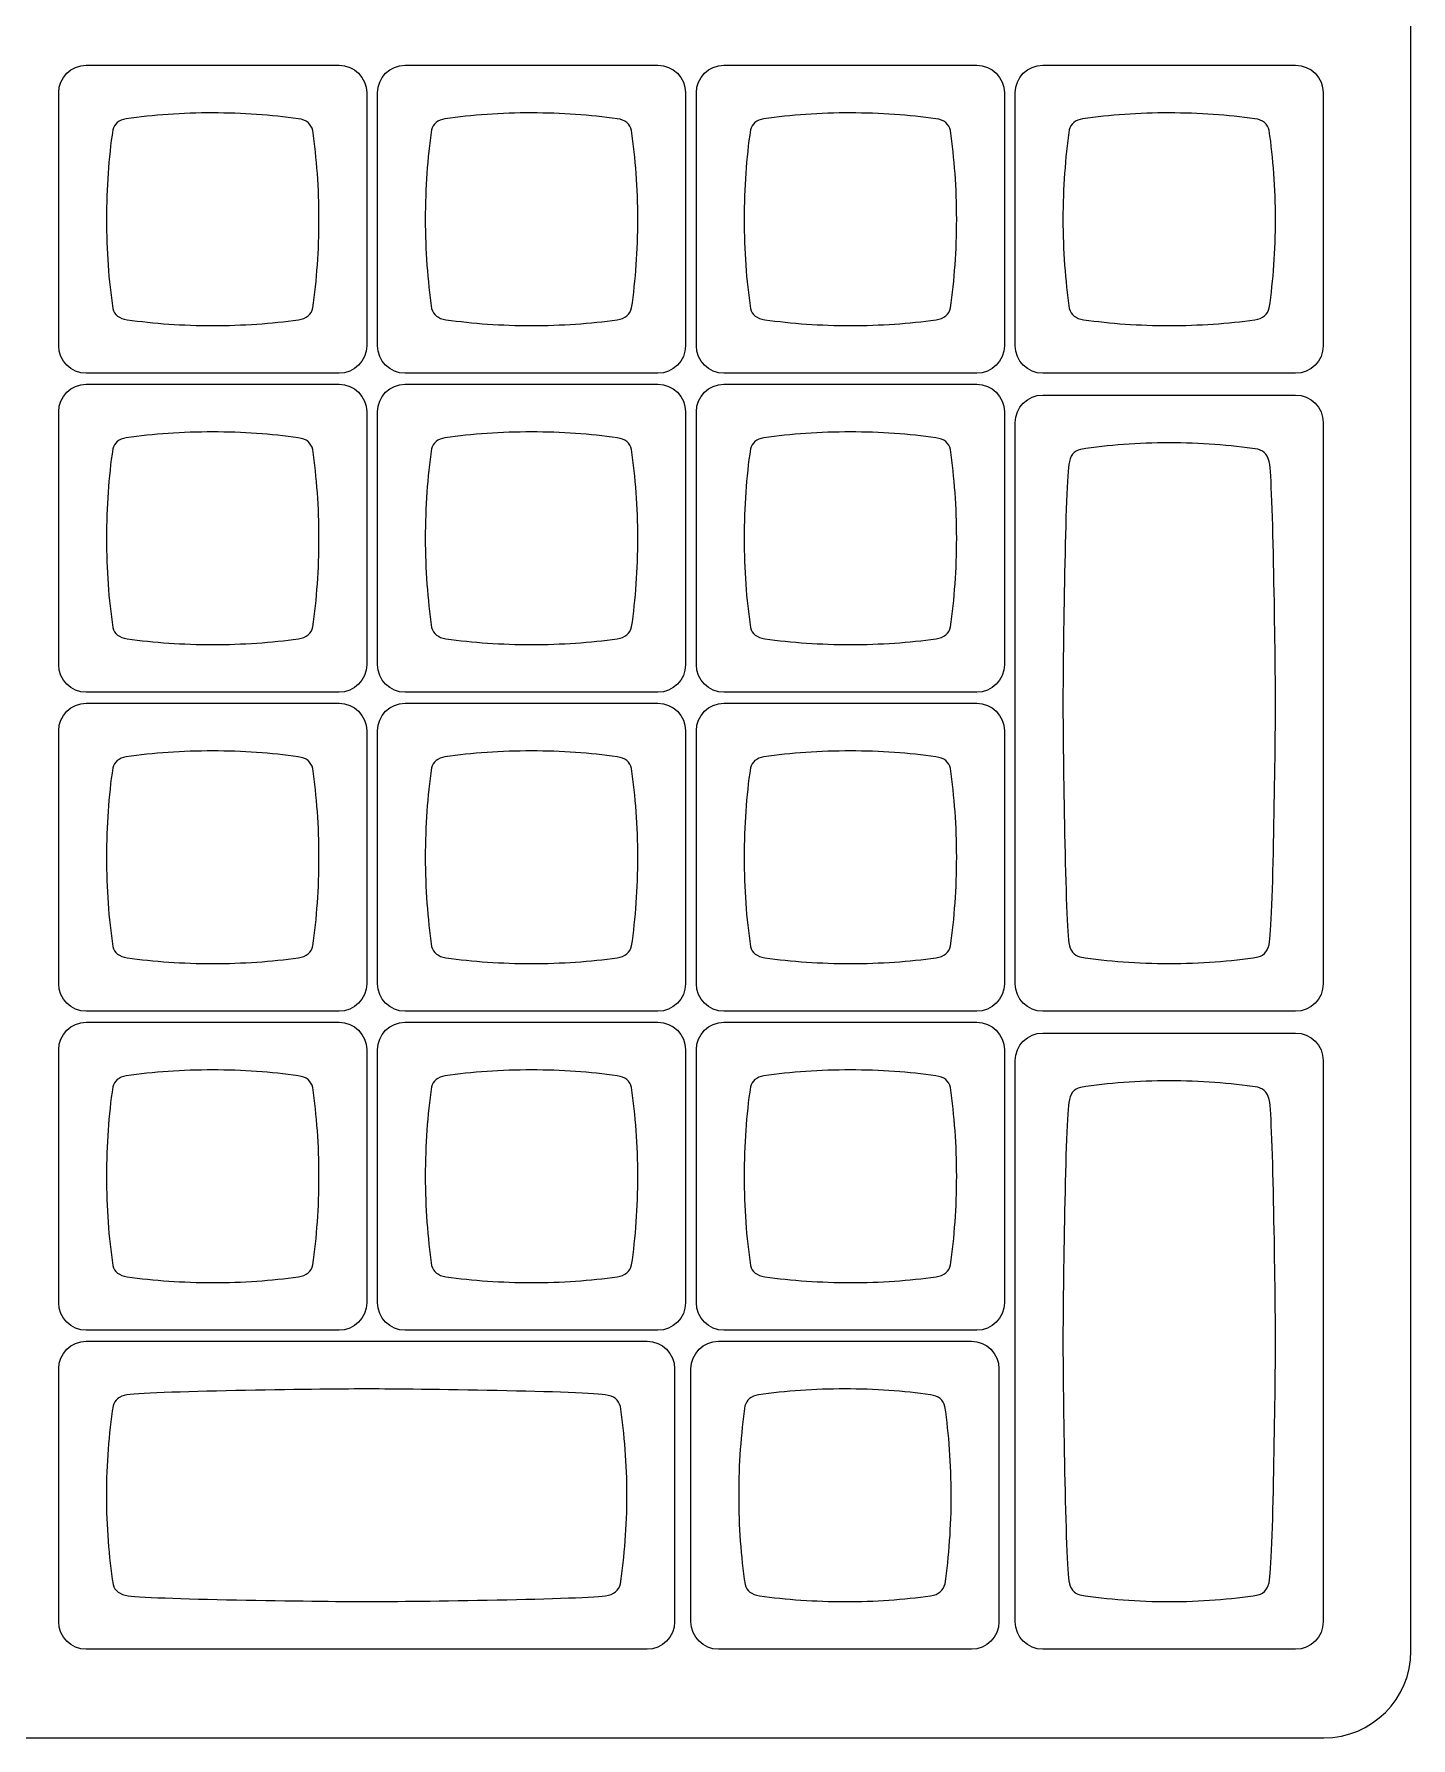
# Model space of a CAD drawing. Header units: millimetres. Extents: x -493 to 473, y -489 to 489.
# Drawn here: x -134.6 to -52.3, y 263.2 to 365 of the extents above; entities that cross this region are included whole.
import ezdxf

# ---------------------------------------------------------------- set-up
doc = ezdxf.new("R2010")
doc.units = ezdxf.units.MM
doc.header["$MEASUREMENT"] = 0
doc.layers.add('Layer 1', color=7, linetype='Continuous')

msp = doc.modelspace()

# ---------------------------------------------------------------- linework, layer by layer
at = {"layer": 'Layer 1', "color": 250, "lineweight": 18}
msp.add_open_spline([(-488.0992, 396.3856), (-488.0992, 396.3856), (-57.5314, 396.3856), (-57.5314, 396.3856), (-57.5314, 396.3856), (-54.6714, 396.3856), (-52.3315, 394.0457), (-52.3315, 391.1857), (-52.3315, 391.1857), (-52.3315, 391.1857), (-52.3315, 268.4484), (-52.3315, 268.4484), (-52.3315, 268.4484), (-52.3315, 265.5884), (-54.6714, 263.2485), (-57.5314, 263.2485), (-57.5314, 263.2485), (-57.5314, 263.2485), (-488.0992, 263.2485), (-488.0992, 263.2485), (-488.0992, 263.2485), (-490.9592, 263.2485), (-493.2991, 265.5884), (-493.2991, 268.4484), (-493.2991, 268.4484), (-493.2991, 268.4484), (-493.2991, 391.1857), (-493.2991, 391.1857), (-493.2991, 391.1857), (-493.2991, 394.0457), (-490.9592, 396.3856), (-488.0992, 396.3856)], degree=3, knots=[0, 0, 0, 0, 0.11111111, 0.11111111, 0.11111111, 0.11111111, 0.22222222, 0.22222222, 0.22222222, 0.22222222, 0.33333333, 0.33333333, 0.33333333, 0.33333333, 0.44444444, 0.44444444, 0.44444444, 0.44444444, 0.55555556, 0.55555556, 0.55555556, 0.55555556, 0.66666667, 0.66666667, 0.66666667, 0.66666667, 0.77777778, 0.77777778, 0.77777778, 0.77777778, 1, 1, 1, 1], dxfattribs=at)
at = {"layer": 'Layer 1', "color": 169}
for points in [[(-131.4786, 344.7402), (-131.4786, 344.7402), (-116.3712, 344.7402), (-116.3712, 344.7402), (-116.3712, 344.7402), (-115.4657, 344.7402), (-114.7249, 345.481), (-114.7249, 346.3865), (-114.7249, 346.3865), (-114.7249, 346.3865), (-114.7249, 361.4939), (-114.7249, 361.4939), (-114.7249, 361.4939), (-114.7249, 362.3994), (-115.4657, 363.1402), (-116.3712, 363.1402), (-116.3712, 363.1402), (-116.3712, 363.1402), (-131.4786, 363.1402), (-131.4786, 363.1402), (-131.4786, 363.1402), (-132.3841, 363.1402), (-133.1249, 362.3994), (-133.1249, 361.4939), (-133.1249, 361.4939), (-133.1249, 361.4939), (-133.1249, 346.3865), (-133.1249, 346.3865), (-133.1249, 346.3865), (-133.1249, 345.481), (-132.3841, 344.7402), (-131.4786, 344.7402)], [(-112.4286, 344.7402), (-112.4286, 344.7402), (-97.3212, 344.7402), (-97.3212, 344.7402), (-97.3212, 344.7402), (-96.4157, 344.7402), (-95.6749, 345.481), (-95.6749, 346.3865), (-95.6749, 346.3865), (-95.6749, 346.3865), (-95.6749, 361.4939), (-95.6749, 361.4939), (-95.6749, 361.4939), (-95.6749, 362.3994), (-96.4157, 363.1402), (-97.3212, 363.1402), (-97.3212, 363.1402), (-97.3212, 363.1402), (-112.4286, 363.1402), (-112.4286, 363.1402), (-112.4286, 363.1402), (-113.3341, 363.1402), (-114.0749, 362.3994), (-114.0749, 361.4939), (-114.0749, 361.4939), (-114.0749, 361.4939), (-114.0749, 346.3865), (-114.0749, 346.3865), (-114.0749, 346.3865), (-114.0749, 345.481), (-113.3341, 344.7402), (-112.4286, 344.7402)], [(-93.3786, 344.7402), (-93.3786, 344.7402), (-78.2712, 344.7402), (-78.2712, 344.7402), (-78.2712, 344.7402), (-77.3657, 344.7402), (-76.6249, 345.481), (-76.6249, 346.3865), (-76.6249, 346.3865), (-76.6249, 346.3865), (-76.6249, 361.4939), (-76.6249, 361.4939), (-76.6249, 361.4939), (-76.6249, 362.3994), (-77.3657, 363.1402), (-78.2712, 363.1402), (-78.2712, 363.1402), (-78.2712, 363.1402), (-93.3786, 363.1402), (-93.3786, 363.1402), (-93.3786, 363.1402), (-94.2841, 363.1402), (-95.0249, 362.3994), (-95.0249, 361.4939), (-95.0249, 361.4939), (-95.0249, 361.4939), (-95.0249, 346.3865), (-95.0249, 346.3865), (-95.0249, 346.3865), (-95.0249, 345.481), (-94.2841, 344.7402), (-93.3786, 344.7402)], [(-74.3286, 344.7402), (-74.3286, 344.7402), (-59.2212, 344.7402), (-59.2212, 344.7402), (-59.2212, 344.7402), (-58.3157, 344.7402), (-57.5749, 345.481), (-57.5749, 346.3865), (-57.5749, 346.3865), (-57.5749, 346.3865), (-57.5749, 361.4939), (-57.5749, 361.4939), (-57.5749, 361.4939), (-57.5749, 362.3994), (-58.3157, 363.1402), (-59.2212, 363.1402), (-59.2212, 363.1402), (-59.2212, 363.1402), (-74.3286, 363.1402), (-74.3286, 363.1402), (-74.3286, 363.1402), (-75.2341, 363.1402), (-75.9749, 362.3994), (-75.9749, 361.4939), (-75.9749, 361.4939), (-75.9749, 361.4939), (-75.9749, 346.3865), (-75.9749, 346.3865), (-75.9749, 346.3865), (-75.9749, 345.481), (-75.2341, 344.7402), (-74.3286, 344.7402)], [(-131.4786, 325.6902), (-131.4786, 325.6902), (-116.3712, 325.6902), (-116.3712, 325.6902), (-116.3712, 325.6902), (-115.4657, 325.6902), (-114.7249, 326.431), (-114.7249, 327.3365), (-114.7249, 327.3365), (-114.7249, 327.3365), (-114.7249, 342.4439), (-114.7249, 342.4439), (-114.7249, 342.4439), (-114.7249, 343.3494), (-115.4657, 344.0902), (-116.3712, 344.0902), (-116.3712, 344.0902), (-116.3712, 344.0902), (-131.4786, 344.0902), (-131.4786, 344.0902), (-131.4786, 344.0902), (-132.3841, 344.0902), (-133.1249, 343.3494), (-133.1249, 342.4439), (-133.1249, 342.4439), (-133.1249, 342.4439), (-133.1249, 327.3365), (-133.1249, 327.3365), (-133.1249, 327.3365), (-133.1249, 326.431), (-132.3841, 325.6902), (-131.4786, 325.6902)], [(-112.4286, 325.6902), (-112.4286, 325.6902), (-97.3212, 325.6902), (-97.3212, 325.6902), (-97.3212, 325.6902), (-96.4157, 325.6902), (-95.6749, 326.431), (-95.6749, 327.3365), (-95.6749, 327.3365), (-95.6749, 327.3365), (-95.6749, 342.4439), (-95.6749, 342.4439), (-95.6749, 342.4439), (-95.6749, 343.3494), (-96.4157, 344.0902), (-97.3212, 344.0902), (-97.3212, 344.0902), (-97.3212, 344.0902), (-112.4286, 344.0902), (-112.4286, 344.0902), (-112.4286, 344.0902), (-113.3341, 344.0902), (-114.0749, 343.3494), (-114.0749, 342.4439), (-114.0749, 342.4439), (-114.0749, 342.4439), (-114.0749, 327.3365), (-114.0749, 327.3365), (-114.0749, 327.3365), (-114.0749, 326.431), (-113.3341, 325.6902), (-112.4286, 325.6902)], [(-93.3786, 325.6902), (-93.3786, 325.6902), (-78.2712, 325.6902), (-78.2712, 325.6902), (-78.2712, 325.6902), (-77.3657, 325.6902), (-76.6249, 326.431), (-76.6249, 327.3365), (-76.6249, 327.3365), (-76.6249, 327.3365), (-76.6249, 342.4439), (-76.6249, 342.4439), (-76.6249, 342.4439), (-76.6249, 343.3494), (-77.3657, 344.0902), (-78.2712, 344.0902), (-78.2712, 344.0902), (-78.2712, 344.0902), (-93.3786, 344.0902), (-93.3786, 344.0902), (-93.3786, 344.0902), (-94.2841, 344.0902), (-95.0249, 343.3494), (-95.0249, 342.4439), (-95.0249, 342.4439), (-95.0249, 342.4439), (-95.0249, 327.3365), (-95.0249, 327.3365), (-95.0249, 327.3365), (-95.0249, 326.431), (-94.2841, 325.6902), (-93.3786, 325.6902)], [(-57.5749, 308.2865), (-57.5749, 308.2865), (-57.5749, 341.7939), (-57.5749, 341.7939), (-57.5749, 341.7939), (-57.5749, 342.6994), (-58.3157, 343.4402), (-59.2212, 343.4402), (-59.2212, 343.4402), (-59.2212, 343.4402), (-74.3286, 343.4402), (-74.3286, 343.4402), (-74.3286, 343.4402), (-75.2341, 343.4402), (-75.9749, 342.6994), (-75.9749, 341.7939), (-75.9749, 341.7939), (-75.9749, 341.7939), (-75.9749, 308.2865), (-75.9749, 308.2865), (-75.9749, 308.2865), (-75.9749, 307.381), (-75.2341, 306.6402), (-74.3286, 306.6402), (-74.3286, 306.6402), (-74.3286, 306.6402), (-59.2212, 306.6402), (-59.2212, 306.6402), (-59.2212, 306.6402), (-58.3157, 306.6402), (-57.5749, 307.381), (-57.5749, 308.2865)], [(-131.4786, 306.6402), (-131.4786, 306.6402), (-116.3712, 306.6402), (-116.3712, 306.6402), (-116.3712, 306.6402), (-115.4657, 306.6402), (-114.7249, 307.381), (-114.7249, 308.2865), (-114.7249, 308.2865), (-114.7249, 308.2865), (-114.7249, 323.3939), (-114.7249, 323.3939), (-114.7249, 323.3939), (-114.7249, 324.2994), (-115.4657, 325.0402), (-116.3712, 325.0402), (-116.3712, 325.0402), (-116.3712, 325.0402), (-131.4786, 325.0402), (-131.4786, 325.0402), (-131.4786, 325.0402), (-132.3841, 325.0402), (-133.1249, 324.2994), (-133.1249, 323.3939), (-133.1249, 323.3939), (-133.1249, 323.3939), (-133.1249, 308.2865), (-133.1249, 308.2865), (-133.1249, 308.2865), (-133.1249, 307.381), (-132.3841, 306.6402), (-131.4786, 306.6402)], [(-112.4286, 306.6402), (-112.4286, 306.6402), (-97.3212, 306.6402), (-97.3212, 306.6402), (-97.3212, 306.6402), (-96.4157, 306.6402), (-95.6749, 307.381), (-95.6749, 308.2865), (-95.6749, 308.2865), (-95.6749, 308.2865), (-95.6749, 323.3939), (-95.6749, 323.3939), (-95.6749, 323.3939), (-95.6749, 324.2994), (-96.4157, 325.0402), (-97.3212, 325.0402), (-97.3212, 325.0402), (-97.3212, 325.0402), (-112.4286, 325.0402), (-112.4286, 325.0402), (-112.4286, 325.0402), (-113.3341, 325.0402), (-114.0749, 324.2994), (-114.0749, 323.3939), (-114.0749, 323.3939), (-114.0749, 323.3939), (-114.0749, 308.2865), (-114.0749, 308.2865), (-114.0749, 308.2865), (-114.0749, 307.381), (-113.3341, 306.6402), (-112.4286, 306.6402)], [(-93.3786, 306.6402), (-93.3786, 306.6402), (-78.2712, 306.6402), (-78.2712, 306.6402), (-78.2712, 306.6402), (-77.3657, 306.6402), (-76.6249, 307.381), (-76.6249, 308.2865), (-76.6249, 308.2865), (-76.6249, 308.2865), (-76.6249, 323.3939), (-76.6249, 323.3939), (-76.6249, 323.3939), (-76.6249, 324.2994), (-77.3657, 325.0402), (-78.2712, 325.0402), (-78.2712, 325.0402), (-78.2712, 325.0402), (-93.3786, 325.0402), (-93.3786, 325.0402), (-93.3786, 325.0402), (-94.2841, 325.0402), (-95.0249, 324.2994), (-95.0249, 323.3939), (-95.0249, 323.3939), (-95.0249, 323.3939), (-95.0249, 308.2865), (-95.0249, 308.2865), (-95.0249, 308.2865), (-95.0249, 307.381), (-94.2841, 306.6402), (-93.3786, 306.6402)], [(-131.4786, 287.5902), (-131.4786, 287.5902), (-116.3712, 287.5902), (-116.3712, 287.5902), (-116.3712, 287.5902), (-115.4657, 287.5902), (-114.7249, 288.331), (-114.7249, 289.2365), (-114.7249, 289.2365), (-114.7249, 289.2365), (-114.7249, 304.3439), (-114.7249, 304.3439), (-114.7249, 304.3439), (-114.7249, 305.2494), (-115.4657, 305.9902), (-116.3712, 305.9902), (-116.3712, 305.9902), (-116.3712, 305.9902), (-131.4786, 305.9902), (-131.4786, 305.9902), (-131.4786, 305.9902), (-132.3841, 305.9902), (-133.1249, 305.2494), (-133.1249, 304.3439), (-133.1249, 304.3439), (-133.1249, 304.3439), (-133.1249, 289.2365), (-133.1249, 289.2365), (-133.1249, 289.2365), (-133.1249, 288.331), (-132.3841, 287.5902), (-131.4786, 287.5902)], [(-112.4286, 287.5902), (-112.4286, 287.5902), (-97.3212, 287.5902), (-97.3212, 287.5902), (-97.3212, 287.5902), (-96.4157, 287.5902), (-95.6749, 288.331), (-95.6749, 289.2365), (-95.6749, 289.2365), (-95.6749, 289.2365), (-95.6749, 304.3439), (-95.6749, 304.3439), (-95.6749, 304.3439), (-95.6749, 305.2494), (-96.4157, 305.9902), (-97.3212, 305.9902), (-97.3212, 305.9902), (-97.3212, 305.9902), (-112.4286, 305.9902), (-112.4286, 305.9902), (-112.4286, 305.9902), (-113.3341, 305.9902), (-114.0749, 305.2494), (-114.0749, 304.3439), (-114.0749, 304.3439), (-114.0749, 304.3439), (-114.0749, 289.2365), (-114.0749, 289.2365), (-114.0749, 289.2365), (-114.0749, 288.331), (-113.3341, 287.5902), (-112.4286, 287.5902)], [(-93.3786, 287.5902), (-93.3786, 287.5902), (-78.2712, 287.5902), (-78.2712, 287.5902), (-78.2712, 287.5902), (-77.3657, 287.5902), (-76.6249, 288.331), (-76.6249, 289.2365), (-76.6249, 289.2365), (-76.6249, 289.2365), (-76.6249, 304.3439), (-76.6249, 304.3439), (-76.6249, 304.3439), (-76.6249, 305.2494), (-77.3657, 305.9902), (-78.2712, 305.9902), (-78.2712, 305.9902), (-78.2712, 305.9902), (-93.3786, 305.9902), (-93.3786, 305.9902), (-93.3786, 305.9902), (-94.2841, 305.9902), (-95.0249, 305.2494), (-95.0249, 304.3439), (-95.0249, 304.3439), (-95.0249, 304.3439), (-95.0249, 289.2365), (-95.0249, 289.2365), (-95.0249, 289.2365), (-95.0249, 288.331), (-94.2841, 287.5902), (-93.3786, 287.5902)], [(-57.5749, 270.1865), (-57.5749, 270.1865), (-57.5749, 303.6939), (-57.5749, 303.6939), (-57.5749, 303.6939), (-57.5749, 304.5994), (-58.3157, 305.3402), (-59.2212, 305.3402), (-59.2212, 305.3402), (-59.2212, 305.3402), (-74.3286, 305.3402), (-74.3286, 305.3402), (-74.3286, 305.3402), (-75.2341, 305.3402), (-75.9749, 304.5994), (-75.9749, 303.6939), (-75.9749, 303.6939), (-75.9749, 303.6939), (-75.9749, 270.1865), (-75.9749, 270.1865), (-75.9749, 270.1865), (-75.9749, 269.281), (-75.2341, 268.5402), (-74.3286, 268.5402), (-74.3286, 268.5402), (-74.3286, 268.5402), (-59.2212, 268.5402), (-59.2212, 268.5402), (-59.2212, 268.5402), (-58.3157, 268.5402), (-57.5749, 269.281), (-57.5749, 270.1865)], [(-131.4786, 268.5402), (-131.4786, 268.5402), (-97.9712, 268.5402), (-97.9712, 268.5402), (-97.9712, 268.5402), (-97.0657, 268.5402), (-96.3249, 269.281), (-96.3249, 270.1865), (-96.3249, 270.1865), (-96.3249, 270.1865), (-96.3249, 285.2939), (-96.3249, 285.2939), (-96.3249, 285.2939), (-96.3249, 286.1994), (-97.0657, 286.9402), (-97.9712, 286.9402), (-97.9712, 286.9402), (-97.9712, 286.9402), (-131.4786, 286.9402), (-131.4786, 286.9402), (-131.4786, 286.9402), (-132.3841, 286.9402), (-133.1249, 286.1994), (-133.1249, 285.2939), (-133.1249, 285.2939), (-133.1249, 285.2939), (-133.1249, 270.1865), (-133.1249, 270.1865), (-133.1249, 270.1865), (-133.1249, 269.281), (-132.3841, 268.5402), (-131.4786, 268.5402)], [(-93.7036, 268.5402), (-93.7036, 268.5402), (-78.5962, 268.5402), (-78.5962, 268.5402), (-78.5962, 268.5402), (-77.6907, 268.5402), (-76.9499, 269.281), (-76.9499, 270.1865), (-76.9499, 270.1865), (-76.9499, 270.1865), (-76.9499, 285.2939), (-76.9499, 285.2939), (-76.9499, 285.2939), (-76.9499, 286.1994), (-77.6907, 286.9402), (-78.5962, 286.9402), (-78.5962, 286.9402), (-78.5962, 286.9402), (-93.7036, 286.9402), (-93.7036, 286.9402), (-93.7036, 286.9402), (-94.6091, 286.9402), (-95.3499, 286.1994), (-95.3499, 285.2939), (-95.3499, 285.2939), (-95.3499, 285.2939), (-95.3499, 270.1865), (-95.3499, 270.1865), (-95.3499, 270.1865), (-95.3499, 269.281), (-94.6091, 268.5402), (-93.7036, 268.5402)]]:
    msp.add_open_spline(points, degree=3, knots=[0, 0, 0, 0, 0.11111111, 0.11111111, 0.11111111, 0.11111111, 0.22222222, 0.22222222, 0.22222222, 0.22222222, 0.33333333, 0.33333333, 0.33333333, 0.33333333, 0.44444444, 0.44444444, 0.44444444, 0.44444444, 0.55555556, 0.55555556, 0.55555556, 0.55555556, 0.66666667, 0.66666667, 0.66666667, 0.66666667, 0.77777778, 0.77777778, 0.77777778, 0.77777778, 1, 1, 1, 1], dxfattribs=at)
at = {"layer": 'Layer 1', "color": 159}
for points in [[(-123.9247, 360.2897), (-122.1341, 360.2892), (-120.4142, 360.1663), (-118.812, 359.9408), (-118.812, 359.9408), (-118.812, 359.9408), (-118.812, 359.9407), (-118.812, 359.9407), (-118.812, 359.9407), (-118.3252, 359.8678), (-118.0353, 359.6352), (-117.9481, 359.2305), (-117.9481, 359.2305), (-117.7061, 357.5776), (-117.5738, 355.796), (-117.5734, 353.9382), (-117.5734, 353.9382), (-117.5729, 352.0805), (-117.7044, 350.2989), (-117.9456, 348.646), (-117.9456, 348.646), (-118.0326, 348.2418), (-118.3219, 348.0094), (-118.8076, 347.9365), (-118.8076, 347.9365), (-120.4101, 347.7116), (-122.1305, 347.5894), (-123.9218, 347.5898), (-123.9218, 347.5898), (-125.7136, 347.5902), (-127.4346, 347.7134), (-129.0376, 347.9392), (-129.0376, 347.9392), (-129.0376, 347.9392), (-129.0375, 347.9396), (-129.0375, 347.9396), (-129.0375, 347.9396), (-129.5105, 348.0104), (-129.7977, 348.2321), (-129.8936, 348.6161), (-129.8936, 348.6161), (-130.1386, 350.2782), (-130.2727, 352.0711), (-130.2731, 353.9412), (-130.2731, 353.9412), (-130.2736, 355.813), (-130.1401, 357.6074), (-129.8955, 359.2707), (-129.8955, 359.2707), (-129.8029, 359.6376), (-129.5349, 359.8556), (-129.0961, 359.9348), (-129.0961, 359.9348), (-127.4774, 360.1649), (-125.7373, 360.2901), (-123.9247, 360.2897)], [(-104.8747, 360.2897), (-103.0841, 360.2892), (-101.3642, 360.1663), (-99.762, 359.9408), (-99.762, 359.9408), (-99.762, 359.9408), (-99.762, 359.9407), (-99.762, 359.9407), (-99.762, 359.9407), (-99.2752, 359.8678), (-98.9853, 359.6352), (-98.8981, 359.2305), (-98.8981, 359.2305), (-98.6561, 357.5776), (-98.5238, 355.796), (-98.5234, 353.9382), (-98.5234, 353.9382), (-98.5229, 352.0805), (-98.6544, 350.2989), (-98.8956, 348.646), (-98.8956, 348.646), (-98.9826, 348.2418), (-99.2719, 348.0094), (-99.7576, 347.9365), (-99.7576, 347.9365), (-101.3601, 347.7116), (-103.0805, 347.5894), (-104.8718, 347.5898), (-104.8718, 347.5898), (-106.6636, 347.5902), (-108.3846, 347.7134), (-109.9876, 347.9392), (-109.9876, 347.9392), (-109.9876, 347.9392), (-109.9875, 347.9396), (-109.9875, 347.9396), (-109.9875, 347.9396), (-110.4605, 348.0104), (-110.7477, 348.2321), (-110.8436, 348.6161), (-110.8436, 348.6161), (-111.0886, 350.2782), (-111.2227, 352.0711), (-111.2231, 353.9412), (-111.2231, 353.9412), (-111.2236, 355.813), (-111.0901, 357.6074), (-110.8455, 359.2707), (-110.8455, 359.2707), (-110.7529, 359.6376), (-110.4849, 359.8556), (-110.0461, 359.9348), (-110.0461, 359.9348), (-108.4274, 360.1649), (-106.6873, 360.2901), (-104.8747, 360.2897)], [(-85.8247, 360.2897), (-84.0341, 360.2892), (-82.3142, 360.1663), (-80.712, 359.9408), (-80.712, 359.9408), (-80.712, 359.9408), (-80.712, 359.9407), (-80.712, 359.9407), (-80.712, 359.9407), (-80.2252, 359.8678), (-79.9353, 359.6352), (-79.8481, 359.2305), (-79.8481, 359.2305), (-79.6061, 357.5776), (-79.4738, 355.796), (-79.4734, 353.9382), (-79.4734, 353.9382), (-79.4729, 352.0805), (-79.6044, 350.2989), (-79.8456, 348.646), (-79.8456, 348.646), (-79.9326, 348.2418), (-80.2219, 348.0094), (-80.7076, 347.9365), (-80.7076, 347.9365), (-82.3101, 347.7116), (-84.0305, 347.5894), (-85.8218, 347.5898), (-85.8218, 347.5898), (-87.6136, 347.5902), (-89.3346, 347.7134), (-90.9376, 347.9392), (-90.9376, 347.9392), (-90.9376, 347.9392), (-90.9375, 347.9396), (-90.9375, 347.9396), (-90.9375, 347.9396), (-91.4105, 348.0104), (-91.6977, 348.2321), (-91.7936, 348.6161), (-91.7936, 348.6161), (-92.0386, 350.2782), (-92.1727, 352.0711), (-92.1731, 353.9412), (-92.1731, 353.9412), (-92.1736, 355.813), (-92.0401, 357.6074), (-91.7955, 359.2707), (-91.7955, 359.2707), (-91.7029, 359.6376), (-91.4349, 359.8556), (-90.9961, 359.9348), (-90.9961, 359.9348), (-89.3774, 360.1649), (-87.6373, 360.2901), (-85.8247, 360.2897)], [(-66.7747, 360.2897), (-64.9841, 360.2892), (-63.2642, 360.1663), (-61.662, 359.9408), (-61.662, 359.9408), (-61.662, 359.9408), (-61.662, 359.9407), (-61.662, 359.9407), (-61.662, 359.9407), (-61.1752, 359.8678), (-60.8853, 359.6352), (-60.7981, 359.2305), (-60.7981, 359.2305), (-60.5561, 357.5776), (-60.4238, 355.796), (-60.4234, 353.9382), (-60.4234, 353.9382), (-60.4229, 352.0805), (-60.5544, 350.2989), (-60.7956, 348.646), (-60.7956, 348.646), (-60.8826, 348.2418), (-61.1719, 348.0094), (-61.6576, 347.9365), (-61.6576, 347.9365), (-63.2601, 347.7116), (-64.9805, 347.5894), (-66.7718, 347.5898), (-66.7718, 347.5898), (-68.5636, 347.5902), (-70.2846, 347.7134), (-71.8876, 347.9392), (-71.8876, 347.9392), (-71.8876, 347.9392), (-71.8875, 347.9396), (-71.8875, 347.9396), (-71.8875, 347.9396), (-72.3605, 348.0104), (-72.6477, 348.2321), (-72.7436, 348.6161), (-72.7436, 348.6161), (-72.9886, 350.2782), (-73.1227, 352.0711), (-73.1231, 353.9412), (-73.1231, 353.9412), (-73.1236, 355.813), (-72.9901, 357.6074), (-72.7455, 359.2707), (-72.7455, 359.2707), (-72.6529, 359.6376), (-72.3849, 359.8556), (-71.9461, 359.9348), (-71.9461, 359.9348), (-70.3274, 360.1649), (-68.5873, 360.2901), (-66.7747, 360.2897)], [(-123.9247, 341.2397), (-122.1341, 341.2392), (-120.4142, 341.1163), (-118.812, 340.8908), (-118.812, 340.8908), (-118.812, 340.8908), (-118.812, 340.8907), (-118.812, 340.8907), (-118.812, 340.8907), (-118.3252, 340.8178), (-118.0353, 340.5852), (-117.9481, 340.1805), (-117.9481, 340.1805), (-117.7061, 338.5276), (-117.5738, 336.746), (-117.5734, 334.8882), (-117.5734, 334.8882), (-117.5729, 333.0305), (-117.7044, 331.2489), (-117.9456, 329.596), (-117.9456, 329.596), (-118.0326, 329.1918), (-118.3219, 328.9594), (-118.8076, 328.8865), (-118.8076, 328.8865), (-120.4101, 328.6616), (-122.1305, 328.5394), (-123.9218, 328.5398), (-123.9218, 328.5398), (-125.7136, 328.5402), (-127.4346, 328.6634), (-129.0376, 328.8892), (-129.0376, 328.8892), (-129.0376, 328.8892), (-129.0375, 328.8896), (-129.0375, 328.8896), (-129.0375, 328.8896), (-129.5105, 328.9604), (-129.7977, 329.1821), (-129.8936, 329.5661), (-129.8936, 329.5661), (-130.1386, 331.2282), (-130.2727, 333.0211), (-130.2731, 334.8912), (-130.2731, 334.8912), (-130.2736, 336.763), (-130.1401, 338.5574), (-129.8955, 340.2207), (-129.8955, 340.2207), (-129.8029, 340.5876), (-129.5349, 340.8056), (-129.0961, 340.8848), (-129.0961, 340.8848), (-127.4774, 341.1149), (-125.7373, 341.2401), (-123.9247, 341.2397)], [(-104.8747, 341.2397), (-103.0841, 341.2392), (-101.3642, 341.1163), (-99.762, 340.8908), (-99.762, 340.8908), (-99.762, 340.8908), (-99.762, 340.8907), (-99.762, 340.8907), (-99.762, 340.8907), (-99.2752, 340.8178), (-98.9853, 340.5852), (-98.8981, 340.1805), (-98.8981, 340.1805), (-98.6561, 338.5276), (-98.5238, 336.746), (-98.5234, 334.8882), (-98.5234, 334.8882), (-98.5229, 333.0305), (-98.6544, 331.2489), (-98.8956, 329.596), (-98.8956, 329.596), (-98.9826, 329.1918), (-99.2719, 328.9594), (-99.7576, 328.8865), (-99.7576, 328.8865), (-101.3601, 328.6616), (-103.0805, 328.5394), (-104.8718, 328.5398), (-104.8718, 328.5398), (-106.6636, 328.5402), (-108.3846, 328.6634), (-109.9876, 328.8892), (-109.9876, 328.8892), (-109.9876, 328.8892), (-109.9875, 328.8896), (-109.9875, 328.8896), (-109.9875, 328.8896), (-110.4605, 328.9604), (-110.7477, 329.1821), (-110.8436, 329.5661), (-110.8436, 329.5661), (-111.0886, 331.2282), (-111.2227, 333.0211), (-111.2231, 334.8912), (-111.2231, 334.8912), (-111.2236, 336.763), (-111.0901, 338.5574), (-110.8455, 340.2207), (-110.8455, 340.2207), (-110.7529, 340.5876), (-110.4849, 340.8056), (-110.0461, 340.8848), (-110.0461, 340.8848), (-108.4274, 341.1149), (-106.6873, 341.2401), (-104.8747, 341.2397)], [(-85.8247, 341.2397), (-84.0341, 341.2392), (-82.3142, 341.1163), (-80.712, 340.8908), (-80.712, 340.8908), (-80.712, 340.8908), (-80.712, 340.8907), (-80.712, 340.8907), (-80.712, 340.8907), (-80.2252, 340.8178), (-79.9353, 340.5852), (-79.8481, 340.1805), (-79.8481, 340.1805), (-79.6061, 338.5276), (-79.4738, 336.746), (-79.4734, 334.8882), (-79.4734, 334.8882), (-79.4729, 333.0305), (-79.6044, 331.2489), (-79.8456, 329.596), (-79.8456, 329.596), (-79.9326, 329.1918), (-80.2219, 328.9594), (-80.7076, 328.8865), (-80.7076, 328.8865), (-82.3101, 328.6616), (-84.0305, 328.5394), (-85.8218, 328.5398), (-85.8218, 328.5398), (-87.6136, 328.5402), (-89.3346, 328.6634), (-90.9376, 328.8892), (-90.9376, 328.8892), (-90.9376, 328.8892), (-90.9375, 328.8896), (-90.9375, 328.8896), (-90.9375, 328.8896), (-91.4105, 328.9604), (-91.6977, 329.1821), (-91.7936, 329.5661), (-91.7936, 329.5661), (-92.0386, 331.2282), (-92.1727, 333.0211), (-92.1731, 334.8912), (-92.1731, 334.8912), (-92.1736, 336.763), (-92.0401, 338.5574), (-91.7955, 340.2207), (-91.7955, 340.2207), (-91.7029, 340.5876), (-91.4349, 340.8056), (-90.9961, 340.8848), (-90.9961, 340.8848), (-89.3774, 341.1149), (-87.6373, 341.2401), (-85.8247, 341.2397)], [(-73.1243, 325.0402), (-73.1239, 326.9225), (-73.0018, 337.622), (-72.7762, 339.296), (-72.7762, 339.296), (-72.7762, 339.296), (-72.7762, 339.296), (-72.7762, 339.296), (-72.7762, 339.296), (-72.7033, 339.8046), (-72.4707, 340.1074), (-72.066, 340.1987), (-72.066, 340.1987), (-70.413, 340.4514), (-68.6314, 340.5897), (-66.7738, 340.5901), (-66.7738, 340.5901), (-64.9161, 340.5905), (-63.1344, 340.4532), (-61.4815, 340.2012), (-61.4815, 340.2012), (-61.0773, 340.1104), (-60.8449, 339.808), (-60.7721, 339.3006), (-60.7721, 339.3006), (-60.5471, 337.6263), (-60.4241, 326.9151), (-60.4245, 325.0433), (-60.4245, 325.0433), (-60.4248, 323.1715), (-60.5481, 312.4561), (-60.7738, 310.7812), (-60.7738, 310.7812), (-60.7738, 310.7812), (-60.7743, 310.7813), (-60.7743, 310.7813), (-60.7743, 310.7813), (-60.8451, 310.2871), (-61.0668, 309.987), (-61.4507, 309.8869), (-61.4507, 309.8869), (-63.1129, 309.6309), (-64.905, 309.4907), (-66.7759, 309.4903), (-66.7759, 309.4903), (-68.6468, 309.4899), (-70.4421, 309.6293), (-72.1054, 309.8849), (-72.1054, 309.8849), (-72.4723, 309.9816), (-72.6902, 310.2617), (-72.7695, 310.7201), (-72.7695, 310.7201), (-72.9995, 312.4114), (-73.1247, 323.1579), (-73.1243, 325.0402)], [(-123.9247, 322.1897), (-122.1341, 322.1892), (-120.4142, 322.0663), (-118.812, 321.8408), (-118.812, 321.8408), (-118.812, 321.8408), (-118.812, 321.8407), (-118.812, 321.8407), (-118.812, 321.8407), (-118.3252, 321.7678), (-118.0353, 321.5352), (-117.9481, 321.1305), (-117.9481, 321.1305), (-117.7061, 319.4776), (-117.5738, 317.696), (-117.5734, 315.8382), (-117.5734, 315.8382), (-117.5729, 313.9805), (-117.7044, 312.1989), (-117.9456, 310.546), (-117.9456, 310.546), (-118.0326, 310.1418), (-118.3219, 309.9094), (-118.8076, 309.8365), (-118.8076, 309.8365), (-120.4101, 309.6116), (-122.1305, 309.4894), (-123.9218, 309.4898), (-123.9218, 309.4898), (-125.7136, 309.4902), (-127.4346, 309.6134), (-129.0376, 309.8392), (-129.0376, 309.8392), (-129.0376, 309.8392), (-129.0375, 309.8396), (-129.0375, 309.8396), (-129.0375, 309.8396), (-129.5105, 309.9104), (-129.7977, 310.1321), (-129.8936, 310.5161), (-129.8936, 310.5161), (-130.1386, 312.1782), (-130.2727, 313.9711), (-130.2731, 315.8412), (-130.2731, 315.8412), (-130.2736, 317.713), (-130.1401, 319.5074), (-129.8955, 321.1707), (-129.8955, 321.1707), (-129.8029, 321.5376), (-129.5349, 321.7556), (-129.0961, 321.8348), (-129.0961, 321.8348), (-127.4774, 322.0649), (-125.7373, 322.1901), (-123.9247, 322.1897)], [(-104.8747, 322.1897), (-103.0841, 322.1892), (-101.3642, 322.0663), (-99.762, 321.8408), (-99.762, 321.8408), (-99.762, 321.8408), (-99.762, 321.8407), (-99.762, 321.8407), (-99.762, 321.8407), (-99.2752, 321.7678), (-98.9853, 321.5352), (-98.8981, 321.1305), (-98.8981, 321.1305), (-98.6561, 319.4776), (-98.5238, 317.696), (-98.5234, 315.8382), (-98.5234, 315.8382), (-98.5229, 313.9805), (-98.6544, 312.1989), (-98.8956, 310.546), (-98.8956, 310.546), (-98.9826, 310.1418), (-99.2719, 309.9094), (-99.7576, 309.8365), (-99.7576, 309.8365), (-101.3601, 309.6116), (-103.0805, 309.4894), (-104.8718, 309.4898), (-104.8718, 309.4898), (-106.6636, 309.4902), (-108.3846, 309.6134), (-109.9876, 309.8392), (-109.9876, 309.8392), (-109.9876, 309.8392), (-109.9875, 309.8396), (-109.9875, 309.8396), (-109.9875, 309.8396), (-110.4605, 309.9104), (-110.7477, 310.1321), (-110.8436, 310.5161), (-110.8436, 310.5161), (-111.0886, 312.1782), (-111.2227, 313.9711), (-111.2231, 315.8412), (-111.2231, 315.8412), (-111.2236, 317.713), (-111.0901, 319.5074), (-110.8455, 321.1707), (-110.8455, 321.1707), (-110.7529, 321.5376), (-110.4849, 321.7556), (-110.0461, 321.8348), (-110.0461, 321.8348), (-108.4274, 322.0649), (-106.6873, 322.1901), (-104.8747, 322.1897)], [(-85.8247, 322.1897), (-84.0341, 322.1892), (-82.3142, 322.0663), (-80.712, 321.8408), (-80.712, 321.8408), (-80.712, 321.8408), (-80.712, 321.8407), (-80.712, 321.8407), (-80.712, 321.8407), (-80.2252, 321.7678), (-79.9353, 321.5352), (-79.8481, 321.1305), (-79.8481, 321.1305), (-79.6061, 319.4776), (-79.4738, 317.696), (-79.4734, 315.8382), (-79.4734, 315.8382), (-79.4729, 313.9805), (-79.6044, 312.1989), (-79.8456, 310.546), (-79.8456, 310.546), (-79.9326, 310.1418), (-80.2219, 309.9094), (-80.7076, 309.8365), (-80.7076, 309.8365), (-82.3101, 309.6116), (-84.0305, 309.4894), (-85.8218, 309.4898), (-85.8218, 309.4898), (-87.6136, 309.4902), (-89.3346, 309.6134), (-90.9376, 309.8392), (-90.9376, 309.8392), (-90.9376, 309.8392), (-90.9375, 309.8396), (-90.9375, 309.8396), (-90.9375, 309.8396), (-91.4105, 309.9104), (-91.6977, 310.1321), (-91.7936, 310.5161), (-91.7936, 310.5161), (-92.0386, 312.1782), (-92.1727, 313.9711), (-92.1731, 315.8412), (-92.1731, 315.8412), (-92.1736, 317.713), (-92.0401, 319.5074), (-91.7955, 321.1707), (-91.7955, 321.1707), (-91.7029, 321.5376), (-91.4349, 321.7556), (-90.9961, 321.8348), (-90.9961, 321.8348), (-89.3774, 322.0649), (-87.6373, 322.1901), (-85.8247, 322.1897)], [(-123.9247, 303.1397), (-122.1341, 303.1392), (-120.4142, 303.0163), (-118.812, 302.7908), (-118.812, 302.7908), (-118.812, 302.7908), (-118.812, 302.7907), (-118.812, 302.7907), (-118.812, 302.7907), (-118.3252, 302.7178), (-118.0353, 302.4852), (-117.9481, 302.0805), (-117.9481, 302.0805), (-117.7061, 300.4276), (-117.5738, 298.646), (-117.5734, 296.7882), (-117.5734, 296.7882), (-117.5729, 294.9305), (-117.7044, 293.1489), (-117.9456, 291.496), (-117.9456, 291.496), (-118.0326, 291.0918), (-118.3219, 290.8594), (-118.8076, 290.7865), (-118.8076, 290.7865), (-120.4101, 290.5616), (-122.1305, 290.4394), (-123.9218, 290.4398), (-123.9218, 290.4398), (-125.7136, 290.4402), (-127.4346, 290.5634), (-129.0376, 290.7892), (-129.0376, 290.7892), (-129.0376, 290.7892), (-129.0375, 290.7896), (-129.0375, 290.7896), (-129.0375, 290.7896), (-129.5105, 290.8604), (-129.7977, 291.0821), (-129.8936, 291.4661), (-129.8936, 291.4661), (-130.1386, 293.1282), (-130.2727, 294.9211), (-130.2731, 296.7912), (-130.2731, 296.7912), (-130.2736, 298.663), (-130.1401, 300.4574), (-129.8955, 302.1207), (-129.8955, 302.1207), (-129.8029, 302.4876), (-129.5349, 302.7056), (-129.0961, 302.7848), (-129.0961, 302.7848), (-127.4774, 303.0149), (-125.7373, 303.1401), (-123.9247, 303.1397)], [(-104.8747, 303.1397), (-103.0841, 303.1392), (-101.3642, 303.0163), (-99.762, 302.7908), (-99.762, 302.7908), (-99.762, 302.7908), (-99.762, 302.7907), (-99.762, 302.7907), (-99.762, 302.7907), (-99.2752, 302.7178), (-98.9853, 302.4852), (-98.8981, 302.0805), (-98.8981, 302.0805), (-98.6561, 300.4276), (-98.5238, 298.646), (-98.5234, 296.7882), (-98.5234, 296.7882), (-98.5229, 294.9305), (-98.6544, 293.1489), (-98.8956, 291.496), (-98.8956, 291.496), (-98.9826, 291.0918), (-99.2719, 290.8594), (-99.7576, 290.7865), (-99.7576, 290.7865), (-101.3601, 290.5616), (-103.0805, 290.4394), (-104.8718, 290.4398), (-104.8718, 290.4398), (-106.6636, 290.4402), (-108.3846, 290.5634), (-109.9876, 290.7892), (-109.9876, 290.7892), (-109.9876, 290.7892), (-109.9875, 290.7896), (-109.9875, 290.7896), (-109.9875, 290.7896), (-110.4605, 290.8604), (-110.7477, 291.0821), (-110.8436, 291.4661), (-110.8436, 291.4661), (-111.0886, 293.1282), (-111.2227, 294.9211), (-111.2231, 296.7912), (-111.2231, 296.7912), (-111.2236, 298.663), (-111.0901, 300.4574), (-110.8455, 302.1207), (-110.8455, 302.1207), (-110.7529, 302.4876), (-110.4849, 302.7056), (-110.0461, 302.7848), (-110.0461, 302.7848), (-108.4274, 303.0149), (-106.6873, 303.1401), (-104.8747, 303.1397)], [(-85.8247, 303.1397), (-84.0341, 303.1392), (-82.3142, 303.0163), (-80.712, 302.7908), (-80.712, 302.7908), (-80.712, 302.7908), (-80.712, 302.7907), (-80.712, 302.7907), (-80.712, 302.7907), (-80.2252, 302.7178), (-79.9353, 302.4852), (-79.8481, 302.0805), (-79.8481, 302.0805), (-79.6061, 300.4276), (-79.4738, 298.646), (-79.4734, 296.7882), (-79.4734, 296.7882), (-79.4729, 294.9305), (-79.6044, 293.1489), (-79.8456, 291.496), (-79.8456, 291.496), (-79.9326, 291.0918), (-80.2219, 290.8594), (-80.7076, 290.7865), (-80.7076, 290.7865), (-82.3101, 290.5616), (-84.0305, 290.4394), (-85.8218, 290.4398), (-85.8218, 290.4398), (-87.6136, 290.4402), (-89.3346, 290.5634), (-90.9376, 290.7892), (-90.9376, 290.7892), (-90.9376, 290.7892), (-90.9375, 290.7896), (-90.9375, 290.7896), (-90.9375, 290.7896), (-91.4105, 290.8604), (-91.6977, 291.0821), (-91.7936, 291.4661), (-91.7936, 291.4661), (-92.0386, 293.1282), (-92.1727, 294.9211), (-92.1731, 296.7912), (-92.1731, 296.7912), (-92.1736, 298.663), (-92.0401, 300.4574), (-91.7955, 302.1207), (-91.7955, 302.1207), (-91.7029, 302.4876), (-91.4349, 302.7056), (-90.9961, 302.7848), (-90.9961, 302.7848), (-89.3774, 303.0149), (-87.6373, 303.1401), (-85.8247, 303.1397)], [(-73.1243, 286.9402), (-73.1239, 288.8225), (-73.0018, 299.522), (-72.7762, 301.196), (-72.7762, 301.196), (-72.7762, 301.196), (-72.7762, 301.196), (-72.7762, 301.196), (-72.7762, 301.196), (-72.7033, 301.7046), (-72.4707, 302.0074), (-72.066, 302.0987), (-72.066, 302.0987), (-70.413, 302.3514), (-68.6314, 302.4897), (-66.7738, 302.4901), (-66.7738, 302.4901), (-64.9161, 302.4905), (-63.1344, 302.3532), (-61.4815, 302.1012), (-61.4815, 302.1012), (-61.0773, 302.0104), (-60.8449, 301.708), (-60.7721, 301.2006), (-60.7721, 301.2006), (-60.5471, 299.5263), (-60.4241, 288.8151), (-60.4245, 286.9433), (-60.4245, 286.9433), (-60.4248, 285.0715), (-60.5481, 274.3561), (-60.7738, 272.6812), (-60.7738, 272.6812), (-60.7738, 272.6812), (-60.7743, 272.6813), (-60.7743, 272.6813), (-60.7743, 272.6813), (-60.8451, 272.1871), (-61.0668, 271.887), (-61.4507, 271.7869), (-61.4507, 271.7869), (-63.1129, 271.5309), (-64.905, 271.3907), (-66.7759, 271.3903), (-66.7759, 271.3903), (-68.6468, 271.3899), (-70.4421, 271.5293), (-72.1054, 271.7849), (-72.1054, 271.7849), (-72.4723, 271.8816), (-72.6902, 272.1617), (-72.7695, 272.6201), (-72.7695, 272.6201), (-72.9995, 274.3114), (-73.1247, 285.0579), (-73.1243, 286.9402)], [(-114.7249, 284.0896), (-112.8426, 284.0892), (-102.1431, 283.9671), (-100.4691, 283.7415), (-100.4691, 283.7415), (-100.4691, 283.7415), (-100.4691, 283.7415), (-100.4691, 283.7415), (-100.4691, 283.7415), (-99.9605, 283.6686), (-99.6577, 283.436), (-99.5664, 283.0313), (-99.5664, 283.0313), (-99.3137, 281.3783), (-99.1754, 279.5967), (-99.175, 277.7391), (-99.175, 277.7391), (-99.1746, 275.8814), (-99.3119, 274.0997), (-99.5639, 272.4468), (-99.5639, 272.4468), (-99.6547, 272.0426), (-99.9571, 271.8102), (-100.4645, 271.7374), (-100.4645, 271.7374), (-102.1388, 271.5124), (-112.85, 271.3894), (-114.7218, 271.3898), (-114.7218, 271.3898), (-116.5936, 271.3901), (-127.309, 271.5134), (-128.9839, 271.7391), (-128.9839, 271.7391), (-128.9839, 271.7391), (-128.9838, 271.7396), (-128.9838, 271.7396), (-128.9838, 271.7396), (-129.478, 271.8104), (-129.7781, 272.0321), (-129.8782, 272.416), (-129.8782, 272.416), (-130.1342, 274.0782), (-130.2744, 275.8703), (-130.2748, 277.7412), (-130.2748, 277.7412), (-130.2752, 279.6121), (-130.1358, 281.4074), (-129.8802, 283.0707), (-129.8802, 283.0707), (-129.7835, 283.4376), (-129.5034, 283.6555), (-129.045, 283.7348), (-129.045, 283.7348), (-127.3537, 283.9648), (-116.6072, 284.09), (-114.7249, 284.0896)], [(-86.1497, 284.0897), (-84.3591, 284.0892), (-82.6392, 283.9663), (-81.037, 283.7408), (-81.037, 283.7408), (-81.037, 283.7408), (-81.037, 283.7407), (-81.037, 283.7407), (-81.037, 283.7407), (-80.5502, 283.6678), (-80.2603, 283.4352), (-80.1731, 283.0305), (-80.1731, 283.0305), (-79.9311, 281.3776), (-79.7988, 279.596), (-79.7984, 277.7382), (-79.7984, 277.7382), (-79.7979, 275.8805), (-79.9294, 274.0989), (-80.1706, 272.446), (-80.1706, 272.446), (-80.2576, 272.0418), (-80.5469, 271.8094), (-81.0326, 271.7365), (-81.0326, 271.7365), (-82.6351, 271.5116), (-84.3555, 271.3894), (-86.1468, 271.3898), (-86.1468, 271.3898), (-87.9386, 271.3902), (-89.6596, 271.5134), (-91.2626, 271.7392), (-91.2626, 271.7392), (-91.2626, 271.7392), (-91.2625, 271.7396), (-91.2625, 271.7396), (-91.2625, 271.7396), (-91.7355, 271.8104), (-92.0227, 272.0321), (-92.1186, 272.4161), (-92.1186, 272.4161), (-92.3636, 274.0782), (-92.4977, 275.8711), (-92.4981, 277.7412), (-92.4981, 277.7412), (-92.4986, 279.613), (-92.3651, 281.4074), (-92.1205, 283.0707), (-92.1205, 283.0707), (-92.0279, 283.4376), (-91.7599, 283.6556), (-91.3211, 283.7348), (-91.3211, 283.7348), (-89.7024, 283.9649), (-87.9623, 284.0901), (-86.1497, 284.0897)]]:
    msp.add_open_spline(points, degree=3, knots=[0, 0, 0, 0, 0.06666667, 0.06666667, 0.06666667, 0.06666667, 0.13333333, 0.13333333, 0.13333333, 0.13333333, 0.2, 0.2, 0.2, 0.2, 0.26666667, 0.26666667, 0.26666667, 0.26666667, 0.33333333, 0.33333333, 0.33333333, 0.33333333, 0.4, 0.4, 0.4, 0.4, 0.46666667, 0.46666667, 0.46666667, 0.46666667, 0.53333333, 0.53333333, 0.53333333, 0.53333333, 0.6, 0.6, 0.6, 0.6, 0.66666667, 0.66666667, 0.66666667, 0.66666667, 0.73333333, 0.73333333, 0.73333333, 0.73333333, 0.8, 0.8, 0.8, 0.8, 0.86666667, 0.86666667, 0.86666667, 0.86666667, 1, 1, 1, 1], dxfattribs=at)

doc.saveas('drawing.dxf')
